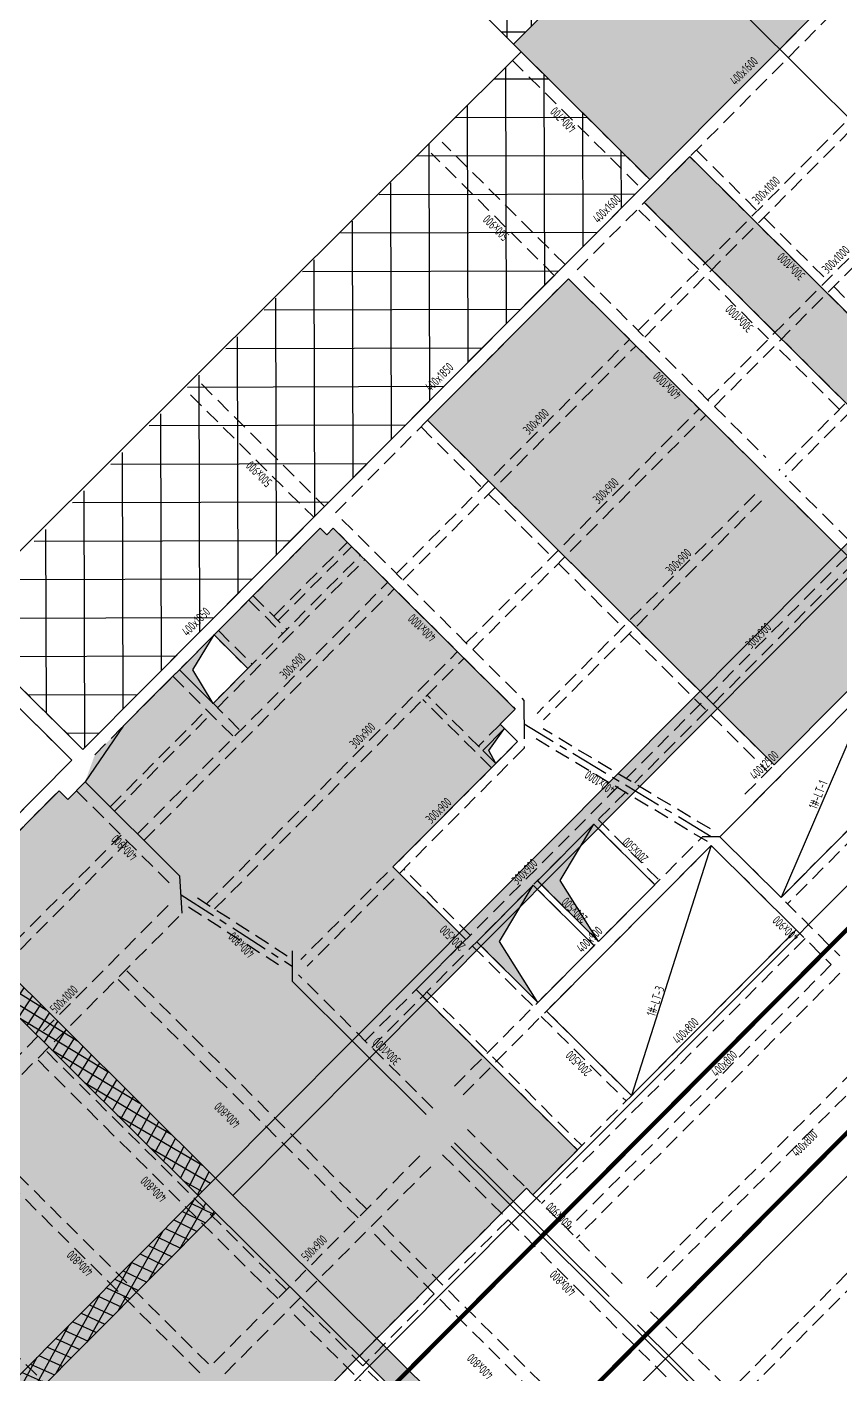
# Model space of a CAD drawing. Extents: x 175043 to 520012312, y -19343 to 3500891844.
# Drawn here: x 518817072 to 518843522, y 3499876381 to 3499920219 of the extents above; entities that cross this region are included whole.
import ezdxf
from ezdxf.enums import TextEntityAlignment as Align

# ---------------------------------------------------------------- set-up
doc = ezdxf.new("R2010")
doc.units = 0
doc.header["$LTSCALE"] = 1000
doc.header["$MEASUREMENT"] = 0
doc.linetypes.add('CENTER', pattern=[2, 1.25, -0.25, 0.25, -0.25])
doc.linetypes.add('DASHED', pattern=[0.75, 0.5, -0.25])
doc.layers.get('0').update_dxf_attribs({"linetype": 'CONTINUOUS'})
for name, color, linetype in [('AE-EQPM-TOLT', 70, 'CONTINUOUS'), ('C-XREF-EXT', 7, 'CONTINUOUS'), ('S-POST-POUR_后浇带', 20, 'CONTINUOUS'), ('S_AXIS', 8, 'CENTER'), ('S_BEAM', 4, 'DASHED'), ('S_BEAM_SECD_TEXT_VERT', 211, 'CONTINUOUS'), ('S_BEAM_TEXT_HORZ', 7, 'CONTINUOUS'), ('S_HOLE', 201, 'CONTINUOUS'), ('S_HOLE_HACH', 253, 'CONTINUOUS'), ('S_PSPR', 43, 'CONTINUOUS')]:
    doc.layers.add(name, color=color, linetype=linetype)
doc.layers.add('内框', color=8, linetype='CONTINUOUS', plot=False)
doc.styles.add('样式 1', font='Tssdeng.shx', dxfattribs={"width": 0.7, "bigfont": 'Tssdchn.shx'})
doc.styles.add('样式 1_yjk', font='Tssdeng.shx', dxfattribs={"width": 0.7, "bigfont": 'Tssdchn.shx'})
doc.styles.add('黑体', font='simhei.ttf')

# ---------------------------------------------------------------- blocks, each defined once
blk = doc.blocks.new('THAPE_A0L_inner')
at = {"layer": '内框'}
blk.add_lwpolyline([(0, 0), (1189, 0), (1189, 841.0000000000001), (0, 841.0000000000001)], close=True, dxfattribs=at)
at = {"layer": '内框', "const_width": 1.4}
blk.add_lwpolyline([(25, 831.0000000000001), (25, 10), (1179, 10), (1179, 831.0000000000001)], close=True, dxfattribs=at)
at = {"layer": '内框', "style": '黑体', "width": 0.7999999999999972}
blk.add_attdef('内框名称', (66.24697749059997, 846.9568371820002), '', height=9, dxfattribs=at)
blk = doc.blocks.new('tyuu')
at = {"layer": 'S-POST-POUR_后浇带'}
h = blk.add_hatch(dxfattribs=at)
h.set_pattern_fill('ANSI37', color=256, scale=2999.999999999999, angle=359.999999970209, style=0)
h.set_pattern_definition([(15.12998146587938, (96695.69703435898, -6333.292592048645), (-97.87863034846615, 362.0010686739867), []), (105.1299814658793, (96695.69703435898, -6333.292592048645), (-362.0010686739867, -97.87863034846615), [])])
h.paths.add_polyline_path([(50195.71599531174, 92893.25252270699), (49395.71599388123, 92893.25252246857), (49395.71522188187, 72350.0091612339), (50195.71522140503, 72350.00915908813)])
h = blk.add_hatch(dxfattribs=at)
h.set_pattern_fill('ANSI37', color=256, scale=2999.999999999999, angle=359.999999970209, style=0)
h.set_pattern_definition([(15.12998146587938, (147245.697122097, -8649.991746902466), (-97.87863034846615, 362.0010686739867), []), (105.1299814658793, (147245.697122097, -8649.991746902466), (-362.0010686739867, -97.87863034846615), [])])
h.paths.add_polyline_path([(49395.71531867981, 71550.0091791153), (-2130.435039997101, 71550.00918626785), (-2130.435039043427, 72350.00918602943), (49395.71531915665, 72350.0091791153)])
h = blk.add_hatch(dxfattribs=at)
h.set_pattern_fill('STARS', color=0, scale=800.0000000000001, angle=359.999999970209, style=0)
h.set_pattern_definition([(330.1299814658792, (62945.69715309143, 6199.50488448143), (86.26202715710403, 150.1960807933469), [100, -100]), (30.12998146587946, (62945.69715309143, 6199.50488448143), (-86.9426079373464, 149.8031472966687), [100, -100]), (90.12998146587934, (63032.18604135513, 6249.701223134995), (-173.2046350944503, -0.3929334966781539), [100, -100])])
h.paths.add_polyline_path([(50195.71534538269, 72350.0091612339), (49395.71534490585, 72350.00916051865), (49395.71532297134, 30350.00599598885), (50195.71532297134, 30350.00599431992)])
h = blk.add_hatch(dxfattribs=at)
h.set_pattern_fill('STARS', color=0, scale=800.0000000000001, angle=359.999999970209, style=0)
h.set_pattern_definition([(330.1299814658792, (110223.979279995, 9799.50369310379), (86.26202715710403, 150.1960807933469), [100, -100]), (30.12998146587946, (110223.979279995, 9799.50369310379), (-86.9426079373464, 149.8031472966687), [100, -100]), (90.12998146587934, (110310.468167305, 9849.700031757355), (-173.2046350944503, -0.3929334966781539), [100, -100])])
h.paths.add_polyline_path([(96395.71534490585, 71550.00916099548), (96395.71534538269, 72350.00916051865), (50195.71534585953, 72350.00917816162), (50195.71534442902, 71550.00917673111)])
at = {"layer": 'S_PSPR'}
for points in [[(50195.71599531174, 92893.25252270699), (49395.71599388123, 92893.25252246857), (49395.71522188187, 72350.0091612339), (50195.71522140503, 72350.00915908813)], [(49395.71531867981, 71550.0091791153), (-2130.435039997101, 71550.00918626785), (-2130.435039043427, 72350.00918602943), (49395.71531915665, 72350.0091791153)], [(50195.71534538269, 72350.0091612339), (49395.71534490585, 72350.00916051865), (49395.71532297134, 30350.00599598885), (50195.71532297134, 30350.00599431992)], [(96395.71534490585, 71550.00916099548), (96395.71534538269, 72350.00916051865), (50195.71534585953, 72350.00917816162), (50195.71534442902, 71550.00917673111)]]:
    blk.add_lwpolyline(points, close=True, dxfattribs=at)
blk = doc.blocks.new('A$C3E1F0DB5')
blk.add_blockref('tyuu', (4.199858665466309, 1.192092895507812e-06))

msp = doc.modelspace()

# ---------------------------------------------------------------- hatches: boundary and pattern name
at = {"transparency": 33554585}
h = msp.add_hatch(dxfattribs=at)
h.set_pattern_fill('AR-HBONE', color=256, scale=400, style=0)
h.set_pattern_definition([(90.15766774840533, (518805312.7573299, 3499858453.292259), (-1604.396850564649, 1595.591033409951), [4800, -1600]), (180.1576677484053, (518805308.3544214, 3499860053.286201), (-1604.396850564649, 1595.591033409951), [4800, -1600])])
edge = h.paths.add_edge_path()
edge.add_line((518926254.3366117, 3499890719.802715), (518925343.9391551, 3499894058.782325))
edge.add_line((518925343.9391551, 3499894058.782325), (518924105.075242, 3499896358.378389))
edge.add_line((518924105.075242, 3499896358.378389), (518922603.699543, 3499898212.049621))
edge.add_line((518922603.699543, 3499898212.049621), (518916911.281021, 3499903873.29163))
edge.add_line((518916911.281021, 3499903873.29163), (518917087.5716301, 3499904050.553079))
edge.add_line((518917087.5716301, 3499904050.553079), (518916591.2395768, 3499904544.166786))
edge.add_line((518916591.2395768, 3499904544.166786), (518916582.2524974, 3499904535.130214))
edge.add_line((518916582.2524974, 3499904535.130214), (518912348.8804411, 3499909708.896125))
edge.add_line((518912348.8804411, 3499909708.896125), (518912440.2220736, 3499909800.740779))
edge.add_line((518912440.2220736, 3499909800.740779), (518911943.890018, 3499910294.354485))
edge.add_line((518911943.890018, 3499910294.354485), (518911450.2763116, 3499909798.02243))
edge.add_line((518911450.2763116, 3499909798.02243), (518911468.0024574, 3499909780.39337))
edge.add_line((518911468.0024574, 3499909780.39337), (518900855.3077388, 3499899109.254198))
edge.add_line((518900855.3077388, 3499899109.254198), (518900837.5815935, 3499899126.883257))
edge.add_line((518900837.5815935, 3499899126.883257), (518897205.9910859, 3499895475.293399))
edge.add_line((518897205.9910859, 3499895475.293399), (518881217.0084302, 3499911376.706348))
edge.add_line((518881217.0084302, 3499911376.706348), (518867395.8323237, 3499897479.416548))
edge.add_line((518867395.8323237, 3499897479.416548), (518879165.9927708, 3499885773.719771))
edge.add_line((518879165.9927708, 3499885773.719771), (518879698.3559583, 3499885032.71303))
edge.add_line((518879698.3559583, 3499885032.71303), (518868063.1757372, 3499873333.45747))
edge.add_line((518868063.1757372, 3499873333.45747), (518867425.0359287, 3499873968.10227))
edge.add_line((518867425.0359287, 3499873968.10227), (518863194.058663, 3499869713.824942))
edge.add_line((518863194.058663, 3499869713.824942), (518863832.197868, 3499869079.180738))
edge.add_line((518863832.197868, 3499869079.180738), (518829702.335114, 3499834761.363974))
edge.add_line((518829702.335114, 3499834761.363974), (518829418.7137476, 3499835043.43194))
edge.add_line((518829418.7137476, 3499835043.43194), (518829207.1756881, 3499834830.71398))
edge.add_line((518829207.1756881, 3499834830.71398), (518821655.8335815, 3499842340.69825))
edge.add_line((518821655.8335815, 3499842340.69825), (518811113.6380894, 3499831740.529934))
edge.add_line((518811113.6380894, 3499831740.529934), (518817495.0645287, 3499825393.998096))
edge.add_line((518817495.0645287, 3499825393.998096), (518820104.1655467, 3499828017.46753))
edge.add_line((518820104.1655467, 3499828017.46753), (518815211.7492064, 3499832883.088714))
edge.add_line((518815211.7492064, 3499832883.088714), (518820324.1764482, 3499838023.670284))
edge.add_line((518820324.1764482, 3499838023.670284), (518833618.7854527, 3499824801.874201))
edge.add_line((518833618.7854527, 3499824801.874201), (518836862.5363043, 3499828063.488466))
edge.add_line((518836862.5363043, 3499828063.488466), (518834770.763074, 3499830143.805321))
edge.add_line((518834770.763074, 3499830143.805321), (518845912.3295829, 3499841346.728862))
edge.add_line((518845912.3295829, 3499841346.728862), (518865092.10694, 3499822271.996706))
edge.add_line((518865092.10694, 3499822271.996706), (518921682.8186889, 3499878678.016511))
edge.add_arc((518912868.9208628, 3499888912.759542), 13506.84122212195, 310.7341860664399, 367.688497263448)
at = {"layer": 'AE-EQPM-TOLT'}
h = msp.add_hatch(dxfattribs=at)
h.set_pattern_fill('ANSI37', color=243, scale=499.9999999999999, angle=3.903973766089643e-05)
h.set_pattern_definition([(90.15733130593948, (518364465.6779523, 3499309171.340899), (-793.7470074700881, -2.179594521816625), []), (180.1573313059394, (518364465.6779523, 3499309171.340899), (2.179594521816625, -793.7470074700881), [])])
h.paths.add_polyline_path([(518771960.1789021, 3499965878.004239), (518771570.2037357, 3499966265.843561), (518796356.7956207, 3499991188.806601), (518815855.554876, 3499971796.839583), (518815432.4574251, 3499971371.41212), (518819332.3647467, 3499967492.735875), (518813832.1027776, 3499961962.273403), (518831522.618351, 3499944368.642093), (518827820.5320258, 3499940646.16824), (518840866.9745906, 3499927671.179386), (518832898.5773683, 3499919658.899588), (518805423.0714449, 3499946983.963042), (518808807.827722, 3499950387.359288), (518784011.9277164, 3499975047.455293), (518777189.5122456, 3499968158.407067), (518775697.5407202, 3499969635.947835)])
h = msp.add_hatch(dxfattribs=at)
h.set_pattern_fill('HEX', color=243, scale=400, angle=3.903973766089643e-05)
h.set_pattern_definition([(45.15733130593954, (518839106.9017291, 3499796143.690063), (-467.9072596159916, 465.3445909045179), [381, -762]), (165.1573313059395, (518839106.9017291, 3499796143.690063), (-169.0466074289939, -637.891868894868), [380.9999999999999, -761.9999999999998]), (105.1573313059395, (518839375.5686183, 3499796413.83651), (-636.9538670449854, -172.5472779903504), [380.9999999999999, -761.9999999999999])])
h.paths.add_polyline_path([(518870784.5400651, 3499912373.516538), (518852916.4164162, 3499930143.778748), (518852916.4009587, 3499930143.794167), (518845116.8972604, 3499937900.58097), (518847091.3520952, 3499939885.909197), (518842943.4342038, 3499944011.109473), (518842943.4341688, 3499944011.10944), (518837022.9018096, 3499949899.215794), (518827820.5320184, 3499940646.168233), (518840866.9745987, 3499927671.179394), (518832897.2349269, 3499919657.550094), (518837329.3360257, 3499915250.816598), (518843676.643212, 3499921633.077612), (518861934.7466402, 3499903474.970399), (518867364.5105218, 3499908934.636248), (518867364.5464579, 3499908934.655786)])
h = msp.add_hatch(dxfattribs=at)
h.set_pattern_fill('ANSI37,_O', color=243, scale=10000, angle=3.903973766089643e-05)
h.set_pattern_definition([(90.15770678814299, (518805312.7573299, 3499858453.292259), (-1249.995264833523, -3.440624037779685), []), (180.157706788143, (518805312.7573299, 3499858453.292259), (3.440624037779685, -1249.995264833523), [])])
h.paths.add_polyline_path([(518837329.3355163, 3499915250.817105), (518818890.2892439, 3499896709.882329), (518816337.7283524, 3499899248.463163), (518814645.4059386, 3499897546.821048), (518813652.7644295, 3499898534.025976), (518809351.1781814, 3499894208.751027), (518809860.5653067, 3499893702.153059), (518810343.8191825, 3499893221.545249), (518812896.248322, 3499890683.09581), (518788003.9388125, 3499865653.834948), (518785877.0276889, 3499867769.135353), (518782103.5262404, 3499863976.597814), (518780048.163794, 3499866020.704048), (518833146.9764383, 3499919411.86063)])
h.paths.add_polyline_path([(518781820.9242349, 3499864257.65279), (518781253.5495446, 3499864821.912658), (518783087.0236196, 3499866665.50786), (518783654.3983098, 3499866101.247993)], flags=16)
at = {"layer": 'S_HOLE'}
h = msp.add_hatch(dxfattribs=at)
h.set_pattern_fill('TRIANG', color=256, scale=1000, style=0)
h.set_pattern_definition([(105.1576677484053, (518805312.7573299, 3499858453.292259), (-362.487896563836, 96.06000506178592), [187.5, -187.5]), (165.1576677484053, (518805312.7573299, 3499858453.292259), (-264.4343529530864, -265.893724457775), [187.5, -187.5]), (45.15766774840534, (518805131.5133816, 3499858501.322261), (-98.05354361074973, 361.953729519561), [187.5, -187.5])])
h.paths.add_polyline_path([(518838636.361323, 3499915997.536511), (518863949.520797, 3499890823.309655), (518862468.541157, 3499889334.15672), (518837155.3816831, 3499914508.383576)])
h = msp.add_hatch(dxfattribs=at)
h.set_pattern_fill('石膏板', color=256, scale=2000, style=0)
h.set_pattern_definition([(90.15766774840533, (518805312.9908294, 3499858368.439767), (-479.99818259619, -1.320872573204667), [169.8, -310]), (180.1576677484053, (518805397.6098224, 3499858453.525759), (1.320872573204667, -479.99818259619), [169.8, -310])])
h.paths.add_polyline_path([(518830103.789845, 3499907418.187931), (518834687.2142744, 3499912026.907562), (518845961.325222, 3499900814.67517), (518841377.9007925, 3499896205.955539)])
h.paths.add_polyline_path([(518805424.7734243, 3499882035.708226), (518819251.2108691, 3499868285.055095), (518833319.142118, 3499882430.463914), (518833531.8685667, 3499882218.902615), (518834977.506499, 3499883672.499743), (518829730.5454337, 3499888890.720892), (518831352.4916613, 3499890521.597369), (518830846.638943, 3499891024.680807), (518829189.9301775, 3499892672.318238), (518828977.2165896, 3499892883.86711), (518832326.6762276, 3499896251.76769), (518831901.2429696, 3499896674.872404), (518832606.4062245, 3499897383.918045), (518832464.596826, 3499897524.950039), (518832958.1755356, 3499898021.246224), (518827037.6425191, 3499903909.351905), (518826826.1057432, 3499903696.650481), (518826613.1209344, 3499903908.382542), (518823158.9809688, 3499900435.306355), (518824258.2792763, 3499899342.076045), (518823128.8955184, 3499898206.391305), (518822029.8503813, 3499899299.369842), (518821818.3434007, 3499899086.688888), (518821095.4219324, 3499898360.434514), (518820199.9427515, 3499897460.046153), (518819279.6080456, 3499896534.329795), (518818963.8958212, 3499895649.342909), (518818399.821483, 3499895082.162967), (518818116.2001299, 3499895364.234557), (518811311.3822299, 3499888521.949588), (518805423.2728088, 3499882601.420477), (518805706.8899226, 3499882319.356066)])
at = {"layer": 'S_HOLE_HACH'}
for points in [[(518823128.8793616, 3499898206.407372), (518822468.2486711, 3499899300.583144), (518823158.1356543, 3499900433.917686), (518822029.8503811, 3499899299.369842)], [(518832326.6835949, 3499896251.775098), (518832099.2264031, 3499896675.416267), (518832606.4062204, 3499897383.918047), (518831901.2512866, 3499896674.871474)], [(518835665.9880444, 3499890462.707931), (518834416.1002743, 3499892439.128479), (518835514.1491854, 3499894280.677685), (518833680.6948177, 3499892437.10477)], [(518833691.559541, 3499888477.409079), (518832441.6476737, 3499890453.829468), (518833539.6604636, 3499892295.318094), (518831706.2664089, 3499890451.805825)]]:
    msp.add_hatch(color=256, dxfattribs=at).paths.add_polyline_path(points)

# ---------------------------------------------------------------- linework, layer by layer
at = {"layer": 'AE-EQPM-TOLT', "color": 243}
for points in [[(518771960.1789021, 3499965878.004239), (518771570.2037357, 3499966265.843561), (518796356.7956207, 3499991188.806601), (518815855.554876, 3499971796.839583), (518815432.4574251, 3499971371.41212), (518819332.3647467, 3499967492.735875), (518813832.1027776, 3499961962.273403), (518831522.618351, 3499944368.642093), (518827820.5320258, 3499940646.16824), (518840866.9745906, 3499927671.179386), (518832898.5773683, 3499919658.899588), (518805423.0714449, 3499946983.963042), (518808807.827722, 3499950387.359288), (518784011.9277164, 3499975047.455293), (518777189.5122456, 3499968158.407067), (518775697.5407202, 3499969635.947835)], [(518870784.5400651, 3499912373.516538), (518852916.4164162, 3499930143.778748), (518852916.4009587, 3499930143.794167), (518845116.8972604, 3499937900.58097), (518847091.3520952, 3499939885.909197), (518842943.4342038, 3499944011.109473), (518842943.4341688, 3499944011.10944), (518837022.9018096, 3499949899.215794), (518827820.5320184, 3499940646.168233), (518840866.9745987, 3499927671.179394), (518832897.2349269, 3499919657.550094), (518837329.3360257, 3499915250.816598), (518843676.643212, 3499921633.077612), (518861934.7466402, 3499903474.970399), (518867364.5105218, 3499908934.636248), (518867364.5464579, 3499908934.655786)], [(518837329.3355163, 3499915250.817105), (518818890.2892439, 3499896709.882329), (518816337.7283524, 3499899248.463163), (518810343.8191825, 3499893221.545249), (518812896.248322, 3499890683.09581), (518788003.9388125, 3499865653.834948), (518785877.0276889, 3499867769.135353), (518782104.3990734, 3499863975.729762), (518779799.9977658, 3499866267.510901), (518833145.6651472, 3499919410.54179)]]:
    msp.add_lwpolyline(points, close=True, dxfattribs=at)
at = {"layer": 'S_AXIS'}
for p, q in [((518833240.2050833, 3499898304.893677), (518833244.4774701, 3499896749.267622)), ((518839333.5397717, 3499893866.837683), (518833242.3412767, 3499897527.080649)), ((518839616.3770901, 3499893867.618257), (518839050.7024547, 3499893866.05711)), ((518822122.2451739, 3499891380.045645), (518822048.2339156, 3499892581.928475)), ((518822085.239545, 3499891980.987061), (518825697.6235033, 3499889657.763795)), ((518825696.291496, 3499890152.764156), (518825698.9555099, 3499889162.763434))]:
    msp.add_line(p, q, dxfattribs=at)
at = {"layer": 'S_BEAM', "linetype": 'ByBlock'}
for p, q in [((518834685.7843381, 3499912592.539887), (518843183.125166, 3499921136.464677)), ((518826823.1250598, 3499904686.776087), (518834192.1644976, 3499912096.213934)), ((518818995.7809497, 3499896816.521057), (518826329.5052203, 3499904190.450133)), ((518811027.7029438, 3499888803.99361), (518817832.5135844, 3499895646.283141)), ((518818963.8867219, 3499895649.386734), (518822048.2364564, 3499892581.930665)), ((518830059.8747973, 3499884825.729856), (518825698.9555095, 3499889162.763434)), ((518830059.8458501, 3499884825.700749), (518830060.595418, 3499884826.454443)), ((518836015.8315502, 3499878902.337316), (518830981.6055419, 3499883908.989739)), ((518830875.8578981, 3499883802.660053), (518838569.0062859, 3499876151.648736)), ((518845233.428454, 3499869735.227254), (518836937.5912416, 3499877985.626308))]:
    msp.add_line(p, q, dxfattribs=at)
at = {"layer": 'S_BEAM'}
for p, q in [((518834969.4000531, 3499912310.472296), (518843466.740881, 3499920854.397085)), ((518833146.8929028, 3499919411.856232), (518837330.1525137, 3499915251.404968)), ((518832864.8279272, 3499919128.237915), (518837048.0875382, 3499914967.786651)), ((518836954.7312716, 3499910336.020485), (518845663.6189481, 3499919092.651863)), ((518837167.442395, 3499910124.469124), (518845876.3321626, 3499918881.102605)), ((518839223.6782046, 3499908079.501082), (518847932.5598965, 3499916836.126442)), ((518834580.0994734, 3499912486.094659), (518830573.9900495, 3499916470.261723)), ((518839436.389328, 3499907867.949722), (518848145.2731103, 3499916624.577184)), ((518834227.518317, 3499912131.571701), (518830221.4088926, 3499916115.738765)), ((518838636.3563973, 3499915997.527883), (518840621.6822971, 3499914023.076058)), ((518838847.9050912, 3499916210.241658), (518840833.2336577, 3499914235.787181)), ((518838929.5659428, 3499912321.681559), (518836944.2621265, 3499914296.160921)), ((518839141.1173028, 3499912534.392681), (518837155.8134869, 3499914508.872044)), ((518850025.4282229, 3499914331.69428), (518841528.1954246, 3499905787.662054)), ((518840834.3960724, 3499913811.527364), (518842890.6292304, 3499911766.556655)), ((518841045.9474329, 3499914024.238487), (518843102.180591, 3499911979.267778)), ((518850238.1420209, 3499914120.145609), (518841740.9092222, 3499905576.113383)), ((518835182.2335697, 3499912098.865684), (518841102.7696515, 3499906210.757755)), ((518841198.4845901, 3499910065.133714), (518839142.2770663, 3499912110.130197)), ((518841410.0359505, 3499910277.844838), (518839353.8284265, 3499912322.84132)), ((518827106.7407759, 3499904404.708496), (518834475.7802126, 3499911814.146342)), ((518834900.1686442, 3499911815.247318), (518840820.7047251, 3499905927.139388)), ((518843103.3430056, 3499911555.007961), (518845195.072812, 3499909474.735029)), ((518843314.8943661, 3499911767.719085), (518845406.6214828, 3499909687.448827)), ((518829092.2144235, 3499902430.171478), (518836672.811477, 3499910052.326738)), ((518829304.9281846, 3499902218.622768), (518836885.5246904, 3499909840.777478)), ((518843502.9200588, 3499907773.262698), (518841411.1957133, 3499909853.582355)), ((518843714.4687297, 3499907985.976496), (518841622.7470737, 3499910066.293478)), ((518822746.4981735, 3499908600.041833), (518826752.6029961, 3499904615.877949)), ((518822393.9169554, 3499908245.518938), (518826400.0217769, 3499904261.355052)), ((518831361.1612067, 3499900173.651923), (518838941.7524253, 3499907795.801316)), ((518831573.8749678, 3499899962.103216), (518839154.4656392, 3499907584.252058)), ((518829892.2384849, 3499907205.476808), (518831877.7369672, 3499905230.964761)), ((518830103.7811776, 3499907418.196551), (518832089.2883281, 3499905443.675885)), ((518841882.7174691, 3499905435.081835), (518846243.349841, 3499901098.333624)), ((518832090.4567114, 3499905019.422068), (518834146.7475639, 3499902974.509369)), ((518832302.0080721, 3499905232.133191), (518834358.2989248, 3499903187.220493)), ((518840752.5156859, 3499905007.710175), (518833665.6361057, 3499897881.79884)), ((518841600.6525437, 3499905151.463469), (518845961.2849146, 3499900814.715258)), ((518840965.2294835, 3499904796.161504), (518833878.3499047, 3499897670.250169)), ((518827319.6738004, 3499904193.003732), (518833240.2081481, 3499898304.896759)), ((518819279.3966647, 3499896534.453466), (518826613.1209348, 3499903908.382542)), ((518827037.6088558, 3499903909.385385), (518832958.1431572, 3499898021.278426)), ((518825101.0095515, 3499901040.287307), (518827498.5160191, 3499903451.002368)), ((518825242.8188685, 3499900899.25498), (518827640.3253361, 3499903309.970041)), ((518823128.8773686, 3499898206.409356), (518827923.9544786, 3499903027.894358)), ((518823270.6847841, 3499898065.375116), (518828065.7636552, 3499902886.861889)), ((518834359.4673072, 3499902762.966677), (518836451.2518616, 3499900682.756675)), ((518834571.018668, 3499902975.6778), (518836662.8005329, 3499900895.470474)), ((518843763.2500361, 3499903000.71213), (518836589.0628008, 3499895787.012284)), ((518843975.9632499, 3499902789.162871), (518836849.1514107, 3499895623.099346)), ((518820665.514616, 3499893957.079032), (518828810.250295, 3499902146.46563)), ((518820878.2283898, 3499893745.530338), (518829022.9635088, 3499901934.916371)), ((518824286.3931245, 3499901568.393315), (518825385.4093388, 3499900475.369257)), ((518824427.4281933, 3499901710.199908), (518825526.4418091, 3499900617.178434)), ((518814884.1844226, 3499900694.046214), (518818890.2892442, 3499896709.882329)), ((518823299.1707233, 3499900575.724279), (518824398.1843392, 3499899482.702806)), ((518836875.5202761, 3499900683.927781), (518841378.0597867, 3499896206.302349)), ((518814531.6032035, 3499900339.523318), (518818537.708025, 3499896355.359432)), ((518823158.1356545, 3499900433.917686), (518824257.1518688, 3499899340.893628)), ((518836663.9716052, 3499900471.213983), (518841166.517094, 3499895993.582605)), ((518822917.5141545, 3499891683.519327), (518831079.1912438, 3499899889.940208)), ((518822029.8637349, 3499899299.430847), (518824015.096436, 3499897325.022213)), ((518823175.5671201, 3499891517.558383), (518831291.9044571, 3499899678.390952)), ((518821818.3123747, 3499899086.719723), (518823803.5450757, 3499897112.31109)), ((518832326.6719141, 3499896251.763352), (518830093.1713744, 3499898473.086197)), ((518819779.3273909, 3499894838.412426), (518822917.3286642, 3499897993.69559)), ((518832185.6402591, 3499896109.953366), (518829952.1397194, 3499898331.276211)), ((518819921.1365675, 3499894697.379957), (518823059.1360797, 3499897852.66135)), ((518832464.1066212, 3499897524.457387), (518831759.4413003, 3499896815.903129)), ((518832605.9166079, 3499897383.425732), (518831901.251287, 3499896674.871474)), ((518839208.1904126, 3499893709.430843), (518833577.195309, 3499897083.815451)), ((518839304.6679682, 3499894121.437721), (518833866.3367317, 3499897374.549186)), ((518847208.9859706, 3499897105.801714), (518841814.4580781, 3499891681.57653)), ((518833031.7655876, 3499896960.814533), (518825980.2008131, 3499889870.412505)), ((518833244.4793856, 3499896749.265863), (518826192.9146107, 3499889658.863834)), ((518841836.0122623, 3499896666.80293), (518840425.7276451, 3499895248.671309)), ((518846608.397166, 3499896927.351673), (518841601.7443023, 3499891893.125223)), ((518842119.6306292, 3499896384.738007), (518840709.346011, 3499894966.606385)), ((518811311.3213093, 3499888521.928685), (518818116.1319945, 3499895364.218261)), ((518818681.821796, 3499895365.768369), (518821766.1715309, 3499892298.312299)), ((518836300.0115932, 3499895496.369096), (518828073.3897586, 3499887224.438252)), ((518836560.1002031, 3499895332.456157), (518828286.1035334, 3499887012.889557)), ((518835514.0836803, 3499894280.677751), (518837499.4131455, 3499892306.224247)), ((518835655.116143, 3499894422.486935), (518837640.4456078, 3499892448.033429)), ((518812942.7118917, 3499886687.918848), (518820135.3659229, 3499893920.185623)), ((518813155.4256666, 3499886476.370152), (518820348.0796982, 3499893708.63693)), ((518830976.5576924, 3499885747.459608), (518839050.7024547, 3499893866.05711)), ((518831260.1752241, 3499885465.395515), (518839334.3121752, 3499893583.999879)), ((518831352.4905273, 3499890521.599023), (518829189.9301775, 3499892672.318238)), ((518831493.5221819, 3499890663.40901), (518829330.961832, 3499892814.128225)), ((518840679.8726234, 3499892809.881734), (518843516.1296335, 3499889989.225531)), ((518833539.6289865, 3499892295.3494), (518835524.9584518, 3499890320.895895)), ((518833680.6614487, 3499892437.158584), (518835665.9909136, 3499890462.705078)), ((518840397.807698, 3499892526.263368), (518843234.0651605, 3499889705.60762)), ((518822616.5530394, 3499891877.07568), (518825540.7974762, 3499889996.413826)), ((518814962.9085996, 3499884890.335867), (518821767.7217654, 3499891732.625787)), ((518815317.4330698, 3499884537.75623), (518822122.246236, 3499891380.04615)), ((518822328.0828997, 3499891587.016926), (518825252.3273361, 3499889706.355073)), ((518842099.6194258, 3499890833.839412), (518833531.8685678, 3499882218.902617)), ((518842383.2377923, 3499890551.774487), (518833815.4869342, 3499881936.837691)), ((518831565.1716526, 3499890310.017529), (518833550.5011175, 3499888335.564023)), ((518831706.2041149, 3499890451.826711), (518833691.5335802, 3499888477.373206)), ((518843234.0651605, 3499889705.60762), (518834666.314138, 3499881090.670658)), ((518827841.7198834, 3499881460.868168), (518820006.7625566, 3499889252.911679)), ((518828123.7848093, 3499881744.486535), (518820288.8274816, 3499889536.530045)), ((518830271.4234923, 3499885038.443629), (518825910.5042042, 3499889375.477209)), ((518843517.683527, 3499889423.542694), (518834949.9325039, 3499880808.605734)), ((518830084.2966587, 3499888820.986152), (518835118.5378354, 3499883814.310047)), ((518829943.2640743, 3499888679.177089), (518834977.505251, 3499883672.500984)), ((518833798.853408, 3499888018.055186), (518836564.161571, 3499885267.895636)), ((518833975.143986, 3499888195.316665), (518836740.4521484, 3499885445.157115)), ((518837251.6132194, 3499879506.773965), (518845325.7506238, 3499887625.378788)), ((518837535.2315863, 3499879224.70904), (518845609.3689903, 3499887343.313862)), ((518825232.6193141, 3499878837.398289), (518817397.6619973, 3499886629.441788)), ((518825514.6842405, 3499879121.016653), (518817679.7269232, 3499886913.060154)), ((518822975.7115868, 3499876709.87214), (518815211.6598608, 3499884431.398416)), ((518848516.4572406, 3499884452.148386), (518839948.7062191, 3499875837.211421)), ((518822693.6466618, 3499876426.253772), (518814929.5949354, 3499884147.780049)), ((518822693.6466618, 3499876426.253772), (518814929.5949354, 3499884147.780049)), ((518836438.9289389, 3499879327.764865), (518831404.7029306, 3499884334.417291)), ((518848800.0756071, 3499884170.083459), (518840232.3245855, 3499875555.146496)), ((518823152.3873397, 3499876745.709591), (518830027.7198107, 3499883658.907195)), ((518830593.7929233, 3499883519.041735), (518838286.94136, 3499875868.03037)), ((518823506.9102986, 3499876393.128435), (518830382.2427692, 3499883306.326038)), ((518812249.9770731, 3499881453.40656), (518820120.3867456, 3499873626.104929)), ((518836455.0743579, 3499873458.829326), (518828478.3077937, 3499881391.905353)), ((518832508.2363208, 3499881615.084068), (518830392.7507855, 3499879487.948063)), ((518832720.9500793, 3499881403.535357), (518830605.4645607, 3499879276.399369)), ((518836173.0094311, 3499873175.210959), (518828196.2428688, 3499881108.286985)), ((518830110.6858376, 3499879204.329718), (518827783.6500217, 3499876864.478375)), ((518833845.9737886, 3499870835.359444), (518825869.2072349, 3499878768.435461)), ((518830323.3996128, 3499878992.781024), (518827996.3637971, 3499876652.929681)), ((518833563.9088618, 3499870551.741079), (518825587.14231, 3499878484.817094)), ((518845656.5258421, 3499870160.654804), (518837360.6886307, 3499878411.053858)), ((518827501.5850747, 3499876580.860031), (518825315.5817301, 3499874382.817858))]:
    msp.add_line(p, q, dxfattribs=at)
at = {"layer": 'S_HOLE'}
for p, q in [((518844623.0299637, 3499898901.844719), (518841601.7447547, 3499891893.125678)), ((518839334.3121757, 3499893583.999879), (518836740.4521489, 3499885445.157115))]:
    msp.add_line(p, q, dxfattribs=at)
for points in [[(518838636.361323, 3499915997.536511), (518863949.520797, 3499890823.309655), (518862468.541157, 3499889334.15672), (518837155.3816831, 3499914508.383576)], [(518830103.789845, 3499907418.187931), (518834687.2142744, 3499912026.907562), (518845961.325222, 3499900814.67517), (518841377.9007925, 3499896205.955539)], [(518823128.8793616, 3499898206.407372), (518822029.8503811, 3499899299.369842), (518823158.1356543, 3499900433.917686), (518824257.1646348, 3499899340.955216)], [(518823128.8793616, 3499898206.407372), (518822468.2486711, 3499899300.583144), (518823158.1356543, 3499900433.917686), (518822029.8503811, 3499899299.369842)], [(518844623.0299656, 3499898901.844718), (518846608.3971783, 3499896927.351684), (518841601.7447547, 3499891893.125678), (518839616.3775421, 3499893867.618711)], [(518816268.7654532, 3499898611.875289), (518818537.7082019, 3499896355.360047), (518813107.9297299, 3499890895.677672), (518810838.9869817, 3499893152.192914)], [(518832606.4062209, 3499897383.918047), (518833031.8010028, 3499896960.858068), (518832326.6460689, 3499896251.811494), (518831901.251287, 3499896674.871474)], [(518832326.6460689, 3499896251.811494), (518832099.2264036, 3499896675.416267), (518832606.4062209, 3499897383.918047), (518831901.251287, 3499896674.871474)], [(518835665.9880444, 3499890462.707931), (518833680.6948177, 3499892437.10477), (518835514.1491854, 3499894280.677685), (518837499.4424121, 3499892306.280846)], [(518835665.9880444, 3499890462.707931), (518834416.1002743, 3499892439.128479), (518835514.1491854, 3499894280.677685), (518833680.6948177, 3499892437.10477)], [(518839334.3121752, 3499893583.999879), (518842099.6191375, 3499890833.839122), (518836740.4521489, 3499885445.157116), (518833975.1451871, 3499888195.317873)], [(518833539.6604636, 3499892295.318094), (518835524.9535957, 3499890320.921349), (518833691.559541, 3499888477.409079), (518831706.2664089, 3499890451.805825)], [(518833691.559541, 3499888477.409079), (518832441.6476737, 3499890453.829468), (518833539.6604636, 3499892295.318094), (518831706.2664089, 3499890451.805825)]]:
    msp.add_lwpolyline(points, close=True, dxfattribs=at)
msp.add_lwpolyline([(518819251.2108691, 3499868285.055095), (518833319.142118, 3499882430.463914), (518833531.8685667, 3499882218.902615), (518834977.506499, 3499883672.499743), (518829730.5454337, 3499888890.720892), (518831352.4916613, 3499890521.597369), (518830846.638943, 3499891024.680807), (518829189.9301775, 3499892672.318238), (518828977.2165896, 3499892883.86711), (518832326.6762276, 3499896251.76769), (518831901.2429696, 3499896674.872404), (518832606.4062245, 3499897383.918045), (518832464.596826, 3499897524.950039), (518832958.1755356, 3499898021.246224), (518827037.6425191, 3499903909.351905), (518826826.1057432, 3499903696.650481), (518826613.1209344, 3499903908.382542), (518823158.9809688, 3499900435.306355), (518824258.2792763, 3499899342.076045), (518823128.8955184, 3499898206.391305), (518822029.8503813, 3499899299.369842), (518821818.3434007, 3499899086.688888), (518821095.4219621, 3499898360.434543), (518820199.9427515, 3499897460.046153), (518818963.8958212, 3499895649.342909), (518818399.821483, 3499895082.162967), (518818116.2001299, 3499895364.234557), (518811311.3822299, 3499888521.949588)], dxfattribs=at)

# ---------------------------------------------------------------- block references
at = {"layer": 'C-XREF-EXT', "rotation": 45.15733130593954}
msp.add_blockref('A$C3E1F0DB5', (518839106.9015084, 3499796143.68984), dxfattribs=at)
at = {"layer": '内框', "xscale": 100, "yscale": 100, "zscale": 100, "rotation": 45.15729833413873}
for p in [(518861001.1410965, 3499900160.378059), (518786727.8972639, 3499825478.194867), (518841631.6123096, 3499770875.117659)]:
    msp.add_blockref('THAPE_A0L_inner', p, dxfattribs=at)

# ---------------------------------------------------------------- texts
at = {"layer": 'S_BEAM_SECD_TEXT_VERT', "linetype": 'Continuous', "style": '样式 1', "width": 0.7}
for s, rotation, p in [('300x1000', 45.15733930649509, (518841221.3358824, 3499914798.245734)), ('400x1600', 45.15733930649509, (518836039.3544611, 3499914197.998825)), ('500x900', 135.1573392874738, (518832434.7852583, 3499913786.815719)), ('300x1000', 135.1573392874738, (518842035.8578497, 3499912531.590256)), ('300x1000', 45.15733930649509, (518843490.2828155, 3499912541.726331)), ('300x1000', 135.1573392874738, (518840349.6107299, 3499910835.986749)), ('400x1850', 45.15733930649509, (518830591.9755911, 3499908720.619118)), ('400x1000', 135.1573392874738, (518838002.0810512, 3499908652.844238)), ('300x900', 45.15733930649509, (518833739.0555354, 3499907274.798292)), ('500x900', 135.1573392874738, (518824728.0414547, 3499905775.983575)), ('300x900', 45.15733930649509, (518836008.0024684, 3499905018.278888)), ('300x900', 45.15733930649509, (518838371.9695156, 3499902718.898889)), ('400x1850', 45.15733930649509, (518822676.5286293, 3499900761.578709)), ('400x1000', 135.1573392874738, (518830030.818498, 3499900766.537332)), ('300x900', 45.15733930649509, (518840969.9722217, 3499900302.017639)), ('300x900', 45.15733930649509, (518825823.6085727, 3499899315.757882)), ('300x900', 45.15733930649509, (518828092.5555057, 3499897059.238479)), ('400x2500', 45.15733930649509, (518841161.6997446, 3499896091.503724)), ('400x1000', 145.9004682399182, (518835797.9097192, 3499895750.401785)), ('300x900', 45.15733930649509, (518830569.0728857, 3499894613.507504)), ('400x900', 135.1573392874738, (518820345.6383802, 3499893612.712197)), ('200x500', 135.1573392874738, (518836965.2022988, 3499893532.843197)), ('300x900', 45.15733930649509, (518833366.8659695, 3499892622.426403)), ('200x500', 135.1573392874738, (518834987.2305893, 3499891580.749088)), ('200x500', 135.1573392874738, (518831018.9237592, 3499890674.610947)), ('400x900', 45.15722341276329, (518835478.943914, 3499890418.608928)), ('400x900', 135.1573392874738, (518841854.9957459, 3499890972.463793)), ('400x800', 135.1573392874738, (518824157.8864678, 3499890446.419391)), ('500x1000', 45.15733930649509, (518818381.5091343, 3499888472.403133)), ('400x800', 45.15733930649509, (518838605.8476481, 3499887447.887958)), ('300x1000', 135.1573392874738, (518828876.851449, 3499886987.660714)), ('200x500', 135.1573392874738, (518835123.441826, 3499886592.567239)), ('400x800', 45.15733930649509, (518839856.3566396, 3499886382.370618)), ('400x800', 135.1573392874738, (518823694.6639712, 3499884908.97469)), ('400x800', 45.15733930649509, (518842472.7360728, 3499883780.321681)), ('400x800', 135.1573392874738, (518821297.1120965, 3499882498.218564)), ('600x900', 135.1573392874738, (518834481.174768, 3499881651.189506)), ('500x900', 45.15733930649509, (518826521.404714, 3499880377.094634)), ('400x800', 135.1573392874738, (518818899.5602219, 3499880087.46244)), ('400x800', 135.1573392874738, (518834605.7236363, 3499879442.620142)), ('400x800', 135.1573392874738, (518831919.5966069, 3499876729.091851))]:
    msp.add_text(s, height=300, rotation=rotation, dxfattribs=at).set_placement(p, align=Align.CENTER)
at = {"layer": 'S_BEAM_TEXT_HORZ', "linetype": 'Continuous', "width": 0.7}
for s, rotation, style, p in [('400x1600', 45.15733930649509, '样式 1', (518840499.5064031, 3499918682.714557)), ('400x700', 135.1573267913465, '样式 1_yjk', (518834622.3020347, 3499917299.810511))]:
    msp.add_text(s, height=300, rotation=rotation, dxfattribs=dict(at, style=style)).set_placement(p, align=Align.CENTER)
at = {"layer": 'S_HOLE', "style": '样式 1', "width": 0.7}
for s, rotation, p in [('1#-LT-1', 67.97298313612022, (518842944.1409917, 3499895181.329247)), ('1#-LT-3', 71.668011492051, (518837659.0590037, 3499888471.007041))]:
    msp.add_text(s, height=300, rotation=rotation, dxfattribs=at).set_placement(p, align=Align.CENTER)

doc.saveas('drawing.dxf')
